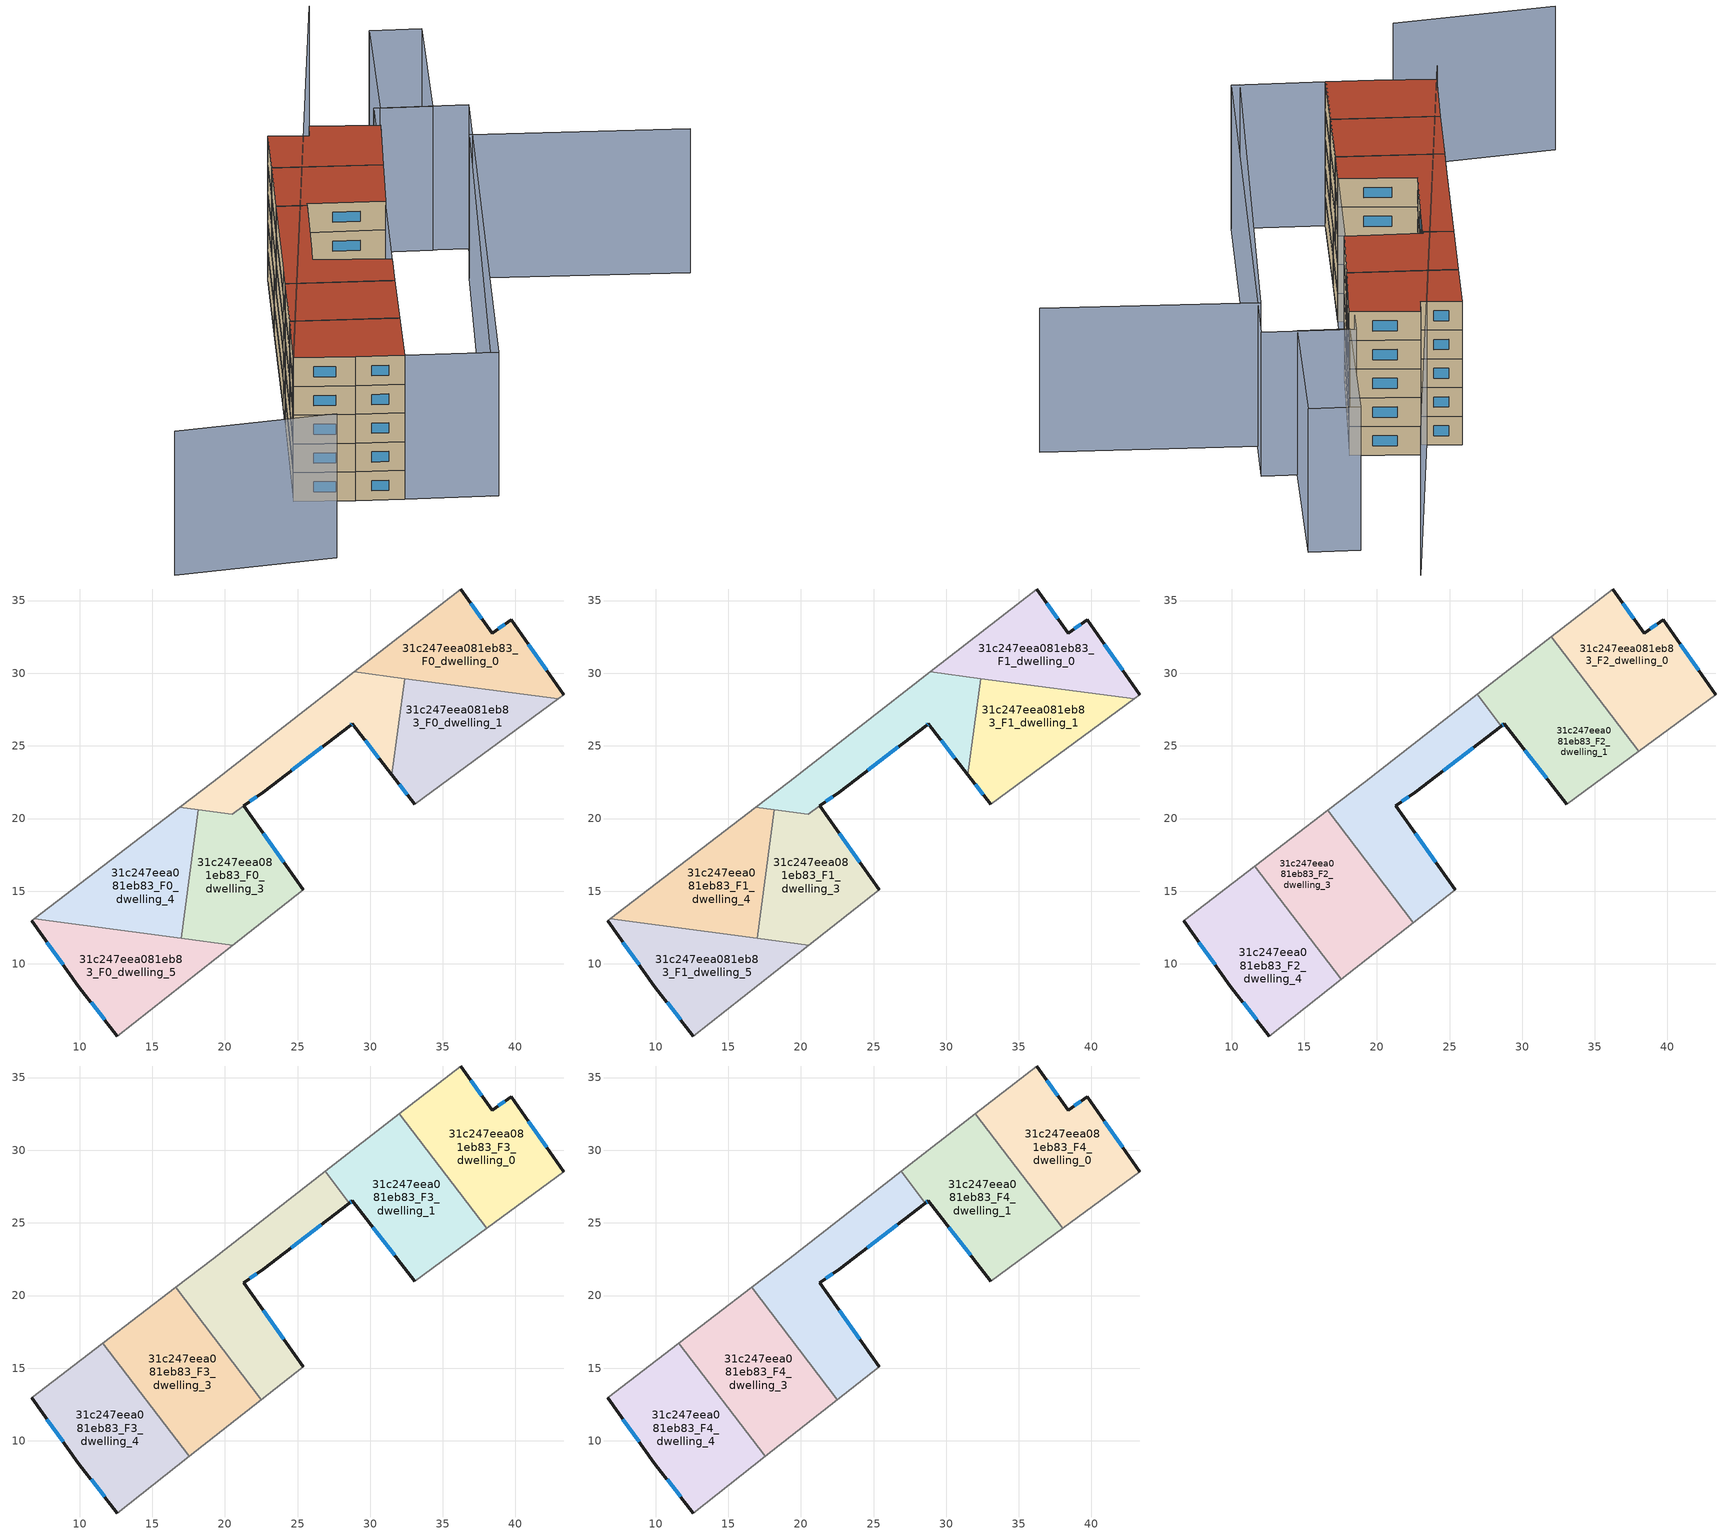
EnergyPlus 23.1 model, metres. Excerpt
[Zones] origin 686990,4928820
31c247eea081eb83_F0_dwelling_0
 floor ground (EU_floor_Construction): 39.7,33.67 43.34,28.52 42.94,28.23 28.9,30.09 36.24,35.79 38.39,32.75 z0
 wall outside (EU_wall_Construction): 43.34,28.52 39.7,33.67 38.39,32.75 36.24,35.79 z0:3
 wall adiabatic (EU_wall_Construction): 42.94,28.23 43.34,28.52 / 36.24,35.79 28.9,30.09 z0:3
 wall to 31c247eea081eb83_F0_dwelling_1 (EU_wall_Construction): 32.36,29.63 42.94,28.23 z0:3
 wall to 31c247eea081eb83_F0_dwelling_2 (EU_wall_Construction): 28.9,30.09 32.36,29.63 z0:3
 window (EU_Window_Construction): 42.15,30.2 40.88,32 / 37.69,33.74 36.94,34.8 / 39.27,33.37 38.81,33.05 z0.98:2.02
31c247eea081eb83_F0_dwelling_1
 floor ground (EU_floor_Construction): 42.94,28.23 33.08,20.97 31.49,23.01 32.36,29.63 z0
 wall outside (EU_wall_Construction): 31.49,23.01 33.08,20.97 z0:3
 wall to 31c247eea081eb83_F0_dwelling_2 (EU_wall_Construction): 32.36,29.63 31.49,23.01 z0:3
 wall adiabatic (EU_wall_Construction): 33.08,20.97 42.94,28.23 z0:3
 window (EU_Window_Construction): 32.01,22.35 32.56,21.64 z0.98:2.02
31c247eea081eb83_F0_dwelling_2
 floor ground (EU_floor_Construction): 32.36,29.63 31.49,23.01 28.77,26.51 28.66,26.43 22.63,21.81 20.51,20.3 16.9,20.78 19.19,22.53 28.9,30.09 z0
 wall outside (EU_wall_Construction): 21.3,20.86 22.63,21.81 28.66,26.43 28.77,26.51 31.49,23.01 z0:3
 wall adiabatic (EU_wall_Construction): 28.9,30.09 19.19,22.53 16.9,20.78 z0:3
 wall to 31c247eea081eb83_F0_dwelling_3 (EU_wall_Construction): 18.18,20.61 20.5,20.3 / 20.51,20.3 21.3,20.86 z0:3
 wall to 31c247eea081eb83_F0_dwelling_4 (EU_wall_Construction): 16.9,20.78 18.18,20.61 z0:3
 window (EU_Window_Construction): 29.65,25.38 30.6,24.15 / 28.69,26.46 28.73,26.49 / 24.59,23.32 26.7,24.93 / 21.73,21.17 22.19,21.51 z0.98:2.02
31c247eea081eb83_F0_dwelling_3
 floor ground (EU_floor_Construction): 21.3,20.86 25.41,15.1 20.54,11.29 17.01,11.75 18.18,20.61 20.51,20.3 z0
 wall outside (EU_wall_Construction): 25.41,15.1 21.3,20.86 z0:3
 wall adiabatic (EU_wall_Construction): 20.54,11.29 25.41,15.1 z0:3
 wall to 31c247eea081eb83_F0_dwelling_4 (EU_wall_Construction): 18.18,20.61 17.01,11.75 z0:3
 wall to 31c247eea081eb83_F0_dwelling_5 (EU_wall_Construction): 17.01,11.75 20.54,11.29 z0:3
 window (EU_Window_Construction): 24.07,16.98 22.63,18.99 z0.98:2.02
31c247eea081eb83_F0_dwelling_4
 floor ground (EU_floor_Construction): 18.18,20.61 17.01,11.75 6.88,13.09 16.9,20.78 z0
 wall adiabatic (EU_wall_Construction): 16.9,20.78 6.88,13.09 z0:3
 wall to 31c247eea081eb83_F0_dwelling_5 (EU_wall_Construction): 6.88,13.09 17.01,11.75 z0:3
31c247eea081eb83_F0_dwelling_5
 floor ground (EU_floor_Construction): 20.54,11.29 12.59,5.03 9.93,8.47 6.7,12.95 6.88,13.09 z0
 wall outside (EU_wall_Construction): 6.7,12.95 9.93,8.47 12.59,5.03 z0:3
 wall adiabatic (EU_wall_Construction): 12.59,5.03 20.54,11.29 / 6.88,13.09 6.7,12.95 z0:3
 window (EU_Window_Construction): 10.79,7.36 11.72,6.15 / 7.75,11.5 8.88,9.93 z0.98:2.02
31c247eea081eb83_F1_dwelling_0
 floor to 31c247eea081eb83_F0_dwelling_0 (EU_floor_Construction): 39.7,33.67 43.34,28.52 42.94,28.23 28.9,30.09 36.24,35.79 38.39,32.75 z3
 wall outside (EU_wall_Construction): 43.34,28.52 39.7,33.67 38.39,32.75 36.24,35.79 z3:6
 wall adiabatic (EU_wall_Construction): 42.94,28.23 43.34,28.52 / 36.24,35.79 28.9,30.09 z3:6
 wall to 31c247eea081eb83_F1_dwelling_1 (EU_wall_Construction): 32.36,29.63 42.94,28.23 z3:6
 wall to 31c247eea081eb83_F1_dwelling_2 (EU_wall_Construction): 28.9,30.09 32.36,29.63 z3:6
 window (EU_Window_Construction): 42.15,30.2 40.88,32 / 37.69,33.74 36.94,34.8 / 39.27,33.37 38.81,33.05 z3.98:5.02
31c247eea081eb83_F1_dwelling_1
 floor to 31c247eea081eb83_F0_dwelling_1 (EU_floor_Construction): 42.94,28.23 33.08,20.97 31.49,23.01 32.36,29.63 z3
 wall outside (EU_wall_Construction): 31.49,23.01 33.08,20.97 z3:6
 wall to 31c247eea081eb83_F1_dwelling_2 (EU_wall_Construction): 32.36,29.63 31.49,23.01 z3:6
 wall adiabatic (EU_wall_Construction): 33.08,20.97 42.94,28.23 z3:6
 window (EU_Window_Construction): 32.01,22.35 32.56,21.64 z3.98:5.02
31c247eea081eb83_F1_dwelling_2
 floor to 31c247eea081eb83_F0_dwelling_2 (EU_floor_Construction): 32.36,29.63 31.49,23.01 28.77,26.51 28.66,26.43 22.63,21.81 20.51,20.3 16.9,20.78 19.19,22.53 28.9,30.09 z3
 wall outside (EU_wall_Construction): 21.3,20.86 22.63,21.81 28.66,26.43 28.77,26.51 31.49,23.01 z3:6
 wall adiabatic (EU_wall_Construction): 28.9,30.09 19.19,22.53 16.9,20.78 z3:6
 wall to 31c247eea081eb83_F1_dwelling_3 (EU_wall_Construction): 18.18,20.61 20.5,20.3 / 20.51,20.3 21.3,20.86 z3:6
 wall to 31c247eea081eb83_F1_dwelling_4 (EU_wall_Construction): 16.9,20.78 18.18,20.61 z3:6
 window (EU_Window_Construction): 29.65,25.38 30.6,24.15 / 28.69,26.46 28.73,26.49 / 24.59,23.32 26.7,24.93 / 21.73,21.17 22.19,21.51 z3.98:5.02
31c247eea081eb83_F1_dwelling_3
 floor to 31c247eea081eb83_F0_dwelling_3 (EU_floor_Construction): 21.3,20.86 25.41,15.1 20.54,11.29 17.01,11.75 18.18,20.61 20.51,20.3 z3
 wall outside (EU_wall_Construction): 25.41,15.1 21.3,20.86 z3:6
 wall adiabatic (EU_wall_Construction): 20.54,11.29 25.41,15.1 z3:6
 wall to 31c247eea081eb83_F1_dwelling_4 (EU_wall_Construction): 18.18,20.61 17.01,11.75 z3:6
 wall to 31c247eea081eb83_F1_dwelling_5 (EU_wall_Construction): 17.01,11.75 20.54,11.29 z3:6
 window (EU_Window_Construction): 24.07,16.98 22.63,18.99 z3.98:5.02
31c247eea081eb83_F1_dwelling_4
 floor to 31c247eea081eb83_F0_dwelling_4 (EU_floor_Construction): 18.18,20.61 17.01,11.75 6.88,13.09 16.9,20.78 z3
 wall adiabatic (EU_wall_Construction): 16.9,20.78 6.88,13.09 z3:6
 wall to 31c247eea081eb83_F1_dwelling_5 (EU_wall_Construction): 6.88,13.09 17.01,11.75 z3:6
31c247eea081eb83_F1_dwelling_5
 floor to 31c247eea081eb83_F0_dwelling_5 (EU_floor_Construction): 20.54,11.29 12.59,5.03 9.93,8.47 6.7,12.95 6.88,13.09 z3
 wall outside (EU_wall_Construction): 6.7,12.95 9.93,8.47 12.59,5.03 z3:6
 wall adiabatic (EU_wall_Construction): 12.59,5.03 20.54,11.29 / 6.88,13.09 6.7,12.95 z3:6
 window (EU_Window_Construction): 10.79,7.36 11.72,6.15 / 7.75,11.5 8.88,9.93 z3.98:5.02
31c247eea081eb83_F2_dwelling_0
 floor to 31c247eea081eb83_F1_dwelling_0 (EU_floor_Construction): 39.7,33.67 43.34,28.52 42.94,28.23 34.42,29.36 32.02,32.51 36.24,35.79 38.39,32.75 z6
 floor to 31c247eea081eb83_F1_dwelling_1 (EU_floor_Construction): 42.94,28.23 38.04,24.63 34.42,29.36 z6
 wall outside (EU_wall_Construction): 43.34,28.52 39.7,33.67 38.39,32.75 36.24,35.79 z6:9
 wall adiabatic (EU_wall_Construction): 38.04,24.62 43.34,28.52 / 36.24,35.79 32.02,32.51 z6:9
 wall to 31c247eea081eb83_F2_dwelling_1 (EU_wall_Construction): 32.02,32.51 38.04,24.62 z6:9
 window (EU_Window_Construction): 42.15,30.2 40.88,32 / 37.69,33.74 36.94,34.8 / 39.27,33.37 38.81,33.05 z6.98:8.02
31c247eea081eb83_F2_dwelling_1
 floor to 31c247eea081eb83_F1_dwelling_1 (EU_floor_Construction): 34.42,29.36 38.04,24.63 33.08,20.97 31.49,23.01 32.36,29.63 z6
 floor to 31c247eea081eb83_F1_dwelling_0 (EU_floor_Construction): 32.02,32.51 34.42,29.36 28.9,30.09 z6
 floor to 31c247eea081eb83_F1_dwelling_2 (EU_floor_Construction): 32.36,29.63 31.49,23.01 28.77,26.51 28.56,26.36 26.9,28.53 28.9,30.09 z6
 wall outside (EU_wall_Construction): 28.56,26.36 28.77,26.51 33.08,20.97 z6:9
 wall to 31c247eea081eb83_F2_dwelling_2 (EU_wall_Construction): 26.9,28.53 28.56,26.36 z6:9
 wall adiabatic (EU_wall_Construction): 32.02,32.51 26.9,28.53 / 33.08,20.97 38.04,24.62 z6:9
 window (EU_Window_Construction): 30.17,24.71 31.67,22.78 / 28.63,26.41 28.7,26.46 z6.98:8.02
31c247eea081eb83_F2_dwelling_2
 floor to 31c247eea081eb83_F1_dwelling_2 (EU_floor_Construction): 26.9,28.53 28.56,26.36 22.63,21.81 20.5,20.3 16.9,20.78 19.19,22.53 z6
 floor to 31c247eea081eb83_F1_dwelling_3 (EU_floor_Construction): 21.3,20.86 25.41,15.1 22.51,12.83 17.94,18.81 18.18,20.61 20.51,20.3 z6
 floor to 31c247eea081eb83_F1_dwelling_4 (EU_floor_Construction): 18.18,20.61 17.94,18.81 16.61,20.56 16.9,20.78 z6
 wall outside (EU_wall_Construction): 25.41,15.1 21.3,20.86 22.63,21.81 28.56,26.36 z6:9
 wall adiabatic (EU_wall_Construction): 22.51,12.83 25.41,15.1 / 26.9,28.53 19.19,22.53 16.61,20.56 z6:9
 wall to 31c247eea081eb83_F2_dwelling_3 (EU_wall_Construction): 16.61,20.56 22.51,12.83 z6:9
 window (EU_Window_Construction): 24.56,23.29 26.63,24.88 / 21.73,21.17 22.19,21.51 / 24.07,16.98 22.63,18.99 z6.98:8.02
31c247eea081eb83_F2_dwelling_3
 floor to 31c247eea081eb83_F1_dwelling_3 (EU_floor_Construction): 17.94,18.81 22.51,12.83 20.54,11.29 17.01,11.75 z6
 floor to 31c247eea081eb83_F1_dwelling_4 (EU_floor_Construction): 16.61,20.56 17.94,18.81 17.01,11.75 15.2,11.99 11.59,16.71 z6
 floor to 31c247eea081eb83_F1_dwelling_5 (EU_floor_Construction): 20.54,11.29 17.54,8.93 15.2,11.99 z6
 wall to 31c247eea081eb83_F2_dwelling_4 (EU_wall_Construction): 11.59,16.71 17.54,8.92 z6:9
 wall adiabatic (EU_wall_Construction): 16.61,20.56 11.59,16.71 / 17.54,8.92 22.51,12.83 z6:9
31c247eea081eb83_F2_dwelling_4
 floor to 31c247eea081eb83_F1_dwelling_5 (EU_floor_Construction): 15.2,11.99 17.54,8.93 12.59,5.03 9.93,8.47 6.7,12.95 6.88,13.09 z6
 floor to 31c247eea081eb83_F1_dwelling_4 (EU_floor_Construction): 11.59,16.71 15.2,11.99 6.88,13.09 z6
 wall outside (EU_wall_Construction): 6.7,12.95 9.93,8.47 12.59,5.03 z6:9
 wall adiabatic (EU_wall_Construction): 12.59,5.03 17.54,8.92 / 11.59,16.71 6.7,12.95 z6:9
 window (EU_Window_Construction): 10.79,7.36 11.72,6.15 / 7.75,11.5 8.88,9.93 z6.98:8.02
31c247eea081eb83_F3_dwelling_0
 floor to 31c247eea081eb83_F2_dwelling_0 (EU_floor_Construction): 39.7,33.67 43.34,28.52 38.04,24.62 32.02,32.51 36.24,35.79 38.39,32.75 z9
 wall outside (EU_wall_Construction): 43.34,28.52 39.7,33.67 38.39,32.75 36.24,35.79 z9:12
 wall adiabatic (EU_wall_Construction): 38.04,24.62 43.34,28.52 / 36.24,35.79 32.02,32.51 z9:12
 wall to 31c247eea081eb83_F3_dwelling_1 (EU_wall_Construction): 32.02,32.51 38.04,24.62 z9:12
 window (EU_Window_Construction): 42.15,30.2 40.88,32 / 37.69,33.74 36.94,34.8 / 39.27,33.37 38.81,33.05 z9.98:11.02
31c247eea081eb83_F3_dwelling_1
 floor to 31c247eea081eb83_F2_dwelling_1 (EU_floor_Construction): 32.02,32.51 38.04,24.62 33.08,20.97 28.77,26.51 28.56,26.36 26.9,28.53 z9
 wall outside (EU_wall_Construction): 28.56,26.36 28.77,26.51 33.08,20.97 z9:12
 wall to 31c247eea081eb83_F3_dwelling_2 (EU_wall_Construction): 26.9,28.53 28.56,26.36 z9:12
 wall adiabatic (EU_wall_Construction): 32.02,32.51 26.9,28.53 / 33.08,20.97 38.04,24.62 z9:12
 window (EU_Window_Construction): 30.17,24.71 31.67,22.78 / 28.63,26.41 28.7,26.46 z9.98:11.02
31c247eea081eb83_F3_dwelling_2
 floor to 31c247eea081eb83_F2_dwelling_2 (EU_floor_Construction): 26.9,28.53 28.56,26.36 22.63,21.81 21.3,20.86 25.41,15.1 22.51,12.83 16.61,20.56 19.19,22.53 z9
 wall outside (EU_wall_Construction): 25.41,15.1 21.3,20.86 22.63,21.81 28.56,26.36 z9:12
 wall adiabatic (EU_wall_Construction): 22.51,12.83 25.41,15.1 / 26.9,28.53 19.19,22.53 16.61,20.56 z9:12
 wall to 31c247eea081eb83_F3_dwelling_3 (EU_wall_Construction): 16.61,20.56 22.51,12.83 z9:12
 window (EU_Window_Construction): 24.56,23.29 26.63,24.88 / 21.73,21.17 22.19,21.51 / 24.07,16.98 22.63,18.99 z9.98:11.02
31c247eea081eb83_F3_dwelling_3
 floor to 31c247eea081eb83_F2_dwelling_3 (EU_floor_Construction): 16.61,20.56 22.51,12.83 17.54,8.92 11.59,16.71 z9
 wall to 31c247eea081eb83_F3_dwelling_4 (EU_wall_Construction): 11.59,16.71 17.54,8.92 z9:12
 wall adiabatic (EU_wall_Construction): 16.61,20.56 11.59,16.71 / 17.54,8.92 22.51,12.83 z9:12
31c247eea081eb83_F3_dwelling_4
 floor to 31c247eea081eb83_F2_dwelling_4 (EU_floor_Construction): 11.59,16.71 17.54,8.92 12.59,5.03 9.93,8.47 6.7,12.95 z9
 wall outside (EU_wall_Construction): 6.7,12.95 9.93,8.47 12.59,5.03 z9:12
 wall adiabatic (EU_wall_Construction): 12.59,5.03 17.54,8.92 / 11.59,16.71 6.7,12.95 z9:12
 window (EU_Window_Construction): 10.79,7.36 11.72,6.15 / 7.75,11.5 8.88,9.93 z9.98:11.02
31c247eea081eb83_F4_dwelling_0
 floor to 31c247eea081eb83_F3_dwelling_0 (EU_floor_Construction): 39.7,33.67 43.34,28.52 38.04,24.62 32.02,32.51 36.24,35.79 38.39,32.75 z12
 wall outside (EU_wall_Construction): 43.34,28.52 39.7,33.67 38.39,32.75 36.24,35.79 z12:15
 wall adiabatic (EU_wall_Construction): 38.04,24.62 43.34,28.52 / 36.24,35.79 32.02,32.51 z12:15
 wall to 31c247eea081eb83_F4_dwelling_1 (EU_wall_Construction): 32.02,32.51 38.04,24.62 z12:15
 window (EU_Window_Construction): 42.15,30.2 40.88,32 / 37.69,33.74 36.94,34.8 / 39.27,33.37 38.81,33.05 z12.98:14.02
 roof outside (EU_roof_Construction): 43.34,28.52 39.7,33.67 38.39,32.75 36.24,35.79 32.02,32.51 38.04,24.62 z15
31c247eea081eb83_F4_dwelling_1
 floor to 31c247eea081eb83_F3_dwelling_1 (EU_floor_Construction): 32.02,32.51 38.04,24.62 33.08,20.97 28.77,26.51 28.56,26.36 26.9,28.53 z12
 wall outside (EU_wall_Construction): 28.56,26.36 28.77,26.51 33.08,20.97 z12:15
 wall to 31c247eea081eb83_F4_dwelling_2 (EU_wall_Construction): 26.9,28.53 28.56,26.36 z12:15
 wall adiabatic (EU_wall_Construction): 32.02,32.51 26.9,28.53 / 33.08,20.97 38.04,24.62 z12:15
 window (EU_Window_Construction): 30.17,24.71 31.67,22.78 / 28.63,26.41 28.7,26.46 z12.98:14.02
 roof outside (EU_roof_Construction): 38.04,24.62 32.02,32.51 26.9,28.53 28.56,26.36 28.77,26.51 33.08,20.97 z15
31c247eea081eb83_F4_dwelling_2
 floor to 31c247eea081eb83_F3_dwelling_2 (EU_floor_Construction): 26.9,28.53 28.56,26.36 22.63,21.81 21.3,20.86 25.41,15.1 22.51,12.83 16.61,20.56 19.19,22.53 z12
 wall outside (EU_wall_Construction): 25.41,15.1 21.3,20.86 22.63,21.81 28.56,26.36 z12:15
 wall adiabatic (EU_wall_Construction): 22.51,12.83 25.41,15.1 / 26.9,28.53 19.19,22.53 16.61,20.56 z12:15
 wall to 31c247eea081eb83_F4_dwelling_3 (EU_wall_Construction): 16.61,20.56 22.51,12.83 z12:15
 window (EU_Window_Construction): 24.56,23.29 26.63,24.88 / 21.73,21.17 22.19,21.51 / 24.07,16.98 22.63,18.99 z12.98:14.02
 roof outside (EU_roof_Construction): 25.41,15.1 21.3,20.86 22.63,21.81 28.56,26.36 26.9,28.53 19.19,22.53 16.61,20.56 22.51,12.83 z15
31c247eea081eb83_F4_dwelling_3
 floor to 31c247eea081eb83_F3_dwelling_3 (EU_floor_Construction): 16.61,20.56 22.51,12.83 17.54,8.92 11.59,16.71 z12
 wall to 31c247eea081eb83_F4_dwelling_4 (EU_wall_Construction): 11.59,16.71 17.54,8.92 z12:15
 wall adiabatic (EU_wall_Construction): 16.61,20.56 11.59,16.71 / 17.54,8.92 22.51,12.83 z12:15
 roof outside (EU_roof_Construction): 22.51,12.83 16.61,20.56 11.59,16.71 17.54,8.92 z15
31c247eea081eb83_F4_dwelling_4
 floor to 31c247eea081eb83_F3_dwelling_4 (EU_floor_Construction): 11.59,16.71 17.54,8.92 12.59,5.03 9.93,8.47 6.7,12.95 z12
 wall outside (EU_wall_Construction): 6.7,12.95 9.93,8.47 12.59,5.03 z12:15
 wall adiabatic (EU_wall_Construction): 12.59,5.03 17.54,8.92 / 11.59,16.71 6.7,12.95 z12:15
 window (EU_Window_Construction): 10.79,7.36 11.72,6.15 / 7.75,11.5 8.88,9.93 z12.98:14.02
 roof outside (EU_roof_Construction): 17.54,8.92 11.59,16.71 6.7,12.95 9.93,8.47 12.59,5.03 z15
shading: -9.42,14.71 1.05,4.49 / 17.25,-0.97 46.48,21.13 / 46.48,21.13 58.29,5.51 / 56.36,45.06 4.79,11.72 / 50.59,24.01 17.72,-1.59 / 17.72,-1.59 12.53,5.08 / 12.53,5.08 45.4,30.67 / 45.4,30.67 50.59,24.01 / 45.68,30.14 55.96,38.3 / 55.96,38.3 58.85,34.65 / 58.85,34.65 48.57,26.49 / 48.57,26.49 45.68,30.14 z0:15
[Building]
EU S2 Campaign: North Axis=0; Terrain=City; Solar Distribution=FullExterior
[Site:Location]
Bologna: Latitude=44.5; Longitude=11.25; Time Zone=1; Elevation=37
[SizingPeriod:WeatherFileDays]
AnnualSizingPeriod: Begin Month=1; Begin Day of Month=1; End Month=12; End Day of Month=31; Day of Week for Start Day=Monday; Use Weather File Daylight Saving Period=No; Use Weather File Rain and Snow Indicators=No
[MATERIAL]
EU_InternalMass_Material: Roughness=MediumRough; Thickness=0.1; Conductivity=1; Density=1800; Specific Heat=900; Thermal Absorptance=0.9; Solar Absorptance=0.7; Visible Absorptance=0.7
[MATERIAL:NOMASS] Roughness=MediumRough; Thermal Absorptance=0.9; Solar Absorptance=0.7; Visible Absorptance=0.7
Name | Thermal Resistance
EU_wall_NoMass | 0.905828
EU_roof_NoMass | 0.37593
EU_floor_NoMass | 0.67114
[WINDOWMATERIAL:SIMPLEGLAZINGSYSTEM]
EU_Window_SimpleGlazing: UFactor=4.52486; Solar Heat Gain Coefficient=0.85; Visible Transmittance=0.85
[CONSTRUCTION]
EU_wall_Construction: EU_wall_NoMass
EU_roof_Construction: EU_roof_NoMass
EU_floor_Construction: EU_floor_NoMass
EU_Window_Construction: EU_Window_SimpleGlazing
EU_InternalMass_Construction: EU_InternalMass_Material
[ZONE] Type=1; Multiplier=1; Ceiling Height=autocalculate; Floor Area=autocalculate; Part of Total Floor Area=Yes
Name | Volume
31c247eea081eb83_F0_dwelling_0; 31c247eea081eb83_F1_dwelling_0; 31c247eea081eb83_F0_dwelling_1; 31c247eea081eb83_F1_dwelling_1 | 154.243
31c247eea081eb83_F2_dwelling_0; 31c247eea081eb83_F3_dwelling_0; 31c247eea081eb83_F4_dwelling_0 | 185.084
31c247eea081eb83_F2_dwelling_1; 31c247eea081eb83_F3_dwelling_1; 31c247eea081eb83_F4_dwelling_1 | 185.094
31c247eea081eb83_F0_dwelling_2; 31c247eea081eb83_F1_dwelling_2 | 152.936
31c247eea081eb83_F2_dwelling_2; 31c247eea081eb83_F3_dwelling_2; 31c247eea081eb83_F4_dwelling_2 | 185.101
31c247eea081eb83_F0_dwelling_3; 31c247eea081eb83_F1_dwelling_3 | 155.555
31c247eea081eb83_F2_dwelling_3; 31c247eea081eb83_F3_dwelling_3; 31c247eea081eb83_F4_dwelling_3 | 185.098
31c247eea081eb83_F0_dwelling_4; 31c247eea081eb83_F1_dwelling_4 | 154.253
31c247eea081eb83_F2_dwelling_4; 31c247eea081eb83_F3_dwelling_4; 31c247eea081eb83_F4_dwelling_4 | 185.09
31c247eea081eb83_F0_dwelling_5; 31c247eea081eb83_F1_dwelling_5 | 154.236
[INTERNALMASS] Construction=EU_InternalMass_Construction
Name | Zone or ZoneList | Surface Area
31c247eea081eb83_F0_dwelling_0_EU_InternalMass | 31c247eea081eb83_F0_dwelling_0 | 51.4146
31c247eea081eb83_F0_dwelling_1_EU_InternalMass | 31c247eea081eb83_F0_dwelling_1 | 51.4164
31c247eea081eb83_F0_dwelling_2_EU_InternalMass | 31c247eea081eb83_F0_dwelling_2 | 50.9775
31c247eea081eb83_F0_dwelling_3_EU_InternalMass | 31c247eea081eb83_F0_dwelling_3 | 51.8503
31c247eea081eb83_F0_dwelling_4_EU_InternalMass | 31c247eea081eb83_F0_dwelling_4 | 51.419
31c247eea081eb83_F0_dwelling_5_EU_InternalMass | 31c247eea081eb83_F0_dwelling_5 | 51.4119
31c247eea081eb83_F1_dwelling_0_EU_InternalMass | 31c247eea081eb83_F1_dwelling_0 | 51.4146
31c247eea081eb83_F1_dwelling_1_EU_InternalMass | 31c247eea081eb83_F1_dwelling_1 | 51.4164
31c247eea081eb83_F1_dwelling_2_EU_InternalMass | 31c247eea081eb83_F1_dwelling_2 | 50.9775
31c247eea081eb83_F1_dwelling_3_EU_InternalMass | 31c247eea081eb83_F1_dwelling_3 | 51.8503
31c247eea081eb83_F1_dwelling_4_EU_InternalMass | 31c247eea081eb83_F1_dwelling_4 | 51.419
31c247eea081eb83_F1_dwelling_5_EU_InternalMass | 31c247eea081eb83_F1_dwelling_5 | 51.4119
31c247eea081eb83_F2_dwelling_0_EU_InternalMass | 31c247eea081eb83_F2_dwelling_0 | 61.6951
31c247eea081eb83_F2_dwelling_1_EU_InternalMass | 31c247eea081eb83_F2_dwelling_1 | 61.698
31c247eea081eb83_F2_dwelling_2_EU_InternalMass | 31c247eea081eb83_F2_dwelling_2 | 61.7007
31c247eea081eb83_F2_dwelling_3_EU_InternalMass | 31c247eea081eb83_F2_dwelling_3 | 61.6992
31c247eea081eb83_F2_dwelling_4_EU_InternalMass | 31c247eea081eb83_F2_dwelling_4 | 61.6964
31c247eea081eb83_F3_dwelling_0_EU_InternalMass | 31c247eea081eb83_F3_dwelling_0 | 61.6951
31c247eea081eb83_F3_dwelling_1_EU_InternalMass | 31c247eea081eb83_F3_dwelling_1 | 61.698
31c247eea081eb83_F3_dwelling_2_EU_InternalMass | 31c247eea081eb83_F3_dwelling_2 | 61.7007
31c247eea081eb83_F3_dwelling_3_EU_InternalMass | 31c247eea081eb83_F3_dwelling_3 | 61.6992
31c247eea081eb83_F3_dwelling_4_EU_InternalMass | 31c247eea081eb83_F3_dwelling_4 | 61.6964
31c247eea081eb83_F4_dwelling_0_EU_InternalMass | 31c247eea081eb83_F4_dwelling_0 | 61.6951
31c247eea081eb83_F4_dwelling_1_EU_InternalMass | 31c247eea081eb83_F4_dwelling_1 | 61.698
31c247eea081eb83_F4_dwelling_2_EU_InternalMass | 31c247eea081eb83_F4_dwelling_2 | 61.7007
31c247eea081eb83_F4_dwelling_3_EU_InternalMass | 31c247eea081eb83_F4_dwelling_3 | 61.6992
31c247eea081eb83_F4_dwelling_4_EU_InternalMass | 31c247eea081eb83_F4_dwelling_4 | 61.6964
[OTHEREQUIPMENT] Fuel Type=Electricity; Design Level Calculation Method=Watts/Area; Power per Zone Floor Area=1; Fraction Latent=0; Fraction Radiant=0; Fraction Lost=0; Carbon Dioxide Generation Rate=0; EndUse Subcategory=EU_Step8_InternalGains
Name | Zone or ZoneList or Space or SpaceList | Schedule
EU_Step8_InternalGain_31c247eea081eb83_F0_dwelling_0_f000 | 31c247eea081eb83_F0_dwelling_0 | EU_Step8_GainSchedule_31c247eea081eb83_F0_dwelling_0_f000
EU_Step8_InternalGain_31c247eea081eb83_F0_dwelling_1_f000 | 31c247eea081eb83_F0_dwelling_1 | EU_Step8_GainSchedule_31c247eea081eb83_F0_dwelling_1_f000
EU_Step8_InternalGain_31c247eea081eb83_F0_dwelling_2_f000 | 31c247eea081eb83_F0_dwelling_2 | EU_Step8_GainSchedule_31c247eea081eb83_F0_dwelling_2_f000
EU_Step8_InternalGain_31c247eea081eb83_F0_dwelling_3_f000 | 31c247eea081eb83_F0_dwelling_3 | EU_Step8_GainSchedule_31c247eea081eb83_F0_dwelling_3_f000
EU_Step8_InternalGain_31c247eea081eb83_F0_dwelling_4_f000 | 31c247eea081eb83_F0_dwelling_4 | EU_Step8_GainSchedule_31c247eea081eb83_F0_dwelling_4_f000
EU_Step8_InternalGain_31c247eea081eb83_F0_dwelling_5_f000 | 31c247eea081eb83_F0_dwelling_5 | EU_Step8_GainSchedule_31c247eea081eb83_F0_dwelling_5_f000
EU_Step8_InternalGain_31c247eea081eb83_F1_dwelling_0_f000 | 31c247eea081eb83_F1_dwelling_0 | EU_Step8_GainSchedule_31c247eea081eb83_F1_dwelling_0_f000
EU_Step8_InternalGain_31c247eea081eb83_F1_dwelling_1_f000 | 31c247eea081eb83_F1_dwelling_1 | EU_Step8_GainSchedule_31c247eea081eb83_F1_dwelling_1_f000
EU_Step8_InternalGain_31c247eea081eb83_F1_dwelling_2_f000 | 31c247eea081eb83_F1_dwelling_2 | EU_Step8_GainSchedule_31c247eea081eb83_F1_dwelling_2_f000
EU_Step8_InternalGain_31c247eea081eb83_F1_dwelling_3_f000 | 31c247eea081eb83_F1_dwelling_3 | EU_Step8_GainSchedule_31c247eea081eb83_F1_dwelling_3_f000
EU_Step8_InternalGain_31c247eea081eb83_F1_dwelling_4_f000 | 31c247eea081eb83_F1_dwelling_4 | EU_Step8_GainSchedule_31c247eea081eb83_F1_dwelling_4_f000
EU_Step8_InternalGain_31c247eea081eb83_F1_dwelling_5_f000 | 31c247eea081eb83_F1_dwelling_5 | EU_Step8_GainSchedule_31c247eea081eb83_F1_dwelling_5_f000
EU_Step8_InternalGain_31c247eea081eb83_F2_dwelling_0_f000 | 31c247eea081eb83_F2_dwelling_0 | EU_Step8_GainSchedule_31c247eea081eb83_F2_dwelling_0_f000
EU_Step8_InternalGain_31c247eea081eb83_F2_dwelling_1_f000 | 31c247eea081eb83_F2_dwelling_1 | EU_Step8_GainSchedule_31c247eea081eb83_F2_dwelling_1_f000
EU_Step8_InternalGain_31c247eea081eb83_F2_dwelling_2_f000 | 31c247eea081eb83_F2_dwelling_2 | EU_Step8_GainSchedule_31c247eea081eb83_F2_dwelling_2_f000
EU_Step8_InternalGain_31c247eea081eb83_F2_dwelling_3_f000 | 31c247eea081eb83_F2_dwelling_3 | EU_Step8_GainSchedule_31c247eea081eb83_F2_dwelling_3_f000
EU_Step8_InternalGain_31c247eea081eb83_F2_dwelling_4_f000 | 31c247eea081eb83_F2_dwelling_4 | EU_Step8_GainSchedule_31c247eea081eb83_F2_dwelling_4_f000
EU_Step8_InternalGain_31c247eea081eb83_F3_dwelling_0_f000 | 31c247eea081eb83_F3_dwelling_0 | EU_Step8_GainSchedule_31c247eea081eb83_F3_dwelling_0_f000
EU_Step8_InternalGain_31c247eea081eb83_F3_dwelling_1_f000 | 31c247eea081eb83_F3_dwelling_1 | EU_Step8_GainSchedule_31c247eea081eb83_F3_dwelling_1_f000
EU_Step8_InternalGain_31c247eea081eb83_F3_dwelling_2_f000 | 31c247eea081eb83_F3_dwelling_2 | EU_Step8_GainSchedule_31c247eea081eb83_F3_dwelling_2_f000
EU_Step8_InternalGain_31c247eea081eb83_F3_dwelling_3_f000 | 31c247eea081eb83_F3_dwelling_3 | EU_Step8_GainSchedule_31c247eea081eb83_F3_dwelling_3_f000
EU_Step8_InternalGain_31c247eea081eb83_F3_dwelling_4_f000 | 31c247eea081eb83_F3_dwelling_4 | EU_Step8_GainSchedule_31c247eea081eb83_F3_dwelling_4_f000
EU_Step8_InternalGain_31c247eea081eb83_F4_dwelling_0_f000 | 31c247eea081eb83_F4_dwelling_0 | EU_Step8_GainSchedule_31c247eea081eb83_F4_dwelling_0_f000
EU_Step8_InternalGain_31c247eea081eb83_F4_dwelling_1_f000 | 31c247eea081eb83_F4_dwelling_1 | EU_Step8_GainSchedule_31c247eea081eb83_F4_dwelling_1_f000
EU_Step8_InternalGain_31c247eea081eb83_F4_dwelling_2_f000 | 31c247eea081eb83_F4_dwelling_2 | EU_Step8_GainSchedule_31c247eea081eb83_F4_dwelling_2_f000
EU_Step8_InternalGain_31c247eea081eb83_F4_dwelling_3_f000 | 31c247eea081eb83_F4_dwelling_3 | EU_Step8_GainSchedule_31c247eea081eb83_F4_dwelling_3_f000
EU_Step8_InternalGain_31c247eea081eb83_F4_dwelling_4_f000 | 31c247eea081eb83_F4_dwelling_4 | EU_Step8_GainSchedule_31c247eea081eb83_F4_dwelling_4_f000
[ZONEVENTILATION:DESIGNFLOWRATE] Schedule=EU_AlwaysOn; Design Flow Rate Calculation Method=AirChanges/Hour; Air Changes per Hour=0.73129; Ventilation Type=Natural; Fan Pressure Rise=0; Fan Total Efficiency=1; Constant Term Coefficient=1; Temperature Term Coefficient=0; Velocity Term Coefficient=0; Velocity Squared Term Coefficient=0; Minimum Indoor Temperature=-100; Maximum Indoor Temperature=100; Delta Temperature=-100; Minimum Outdoor Temperature=-100; Maximum Outdoor Temperature=100; Maximum Wind Speed=40
Name | Zone or ZoneList or Space or SpaceList
EU_ConstantAir_31c247eea081eb83_F0_dwelling_0 | 31c247eea081eb83_F0_dwelling_0
EU_ConstantAir_31c247eea081eb83_F0_dwelling_1 | 31c247eea081eb83_F0_dwelling_1
EU_ConstantAir_31c247eea081eb83_F0_dwelling_2 | 31c247eea081eb83_F0_dwelling_2
EU_ConstantAir_31c247eea081eb83_F0_dwelling_3 | 31c247eea081eb83_F0_dwelling_3
EU_ConstantAir_31c247eea081eb83_F0_dwelling_4 | 31c247eea081eb83_F0_dwelling_4
EU_ConstantAir_31c247eea081eb83_F0_dwelling_5 | 31c247eea081eb83_F0_dwelling_5
EU_ConstantAir_31c247eea081eb83_F1_dwelling_0 | 31c247eea081eb83_F1_dwelling_0
EU_ConstantAir_31c247eea081eb83_F1_dwelling_1 | 31c247eea081eb83_F1_dwelling_1
EU_ConstantAir_31c247eea081eb83_F1_dwelling_2 | 31c247eea081eb83_F1_dwelling_2
EU_ConstantAir_31c247eea081eb83_F1_dwelling_3 | 31c247eea081eb83_F1_dwelling_3
EU_ConstantAir_31c247eea081eb83_F1_dwelling_4 | 31c247eea081eb83_F1_dwelling_4
EU_ConstantAir_31c247eea081eb83_F1_dwelling_5 | 31c247eea081eb83_F1_dwelling_5
EU_ConstantAir_31c247eea081eb83_F2_dwelling_0 | 31c247eea081eb83_F2_dwelling_0
EU_ConstantAir_31c247eea081eb83_F2_dwelling_1 | 31c247eea081eb83_F2_dwelling_1
EU_ConstantAir_31c247eea081eb83_F2_dwelling_2 | 31c247eea081eb83_F2_dwelling_2
EU_ConstantAir_31c247eea081eb83_F2_dwelling_3 | 31c247eea081eb83_F2_dwelling_3
EU_ConstantAir_31c247eea081eb83_F2_dwelling_4 | 31c247eea081eb83_F2_dwelling_4
EU_ConstantAir_31c247eea081eb83_F3_dwelling_0 | 31c247eea081eb83_F3_dwelling_0
EU_ConstantAir_31c247eea081eb83_F3_dwelling_1 | 31c247eea081eb83_F3_dwelling_1
EU_ConstantAir_31c247eea081eb83_F3_dwelling_2 | 31c247eea081eb83_F3_dwelling_2
EU_ConstantAir_31c247eea081eb83_F3_dwelling_3 | 31c247eea081eb83_F3_dwelling_3
EU_ConstantAir_31c247eea081eb83_F3_dwelling_4 | 31c247eea081eb83_F3_dwelling_4
EU_ConstantAir_31c247eea081eb83_F4_dwelling_0 | 31c247eea081eb83_F4_dwelling_0
EU_ConstantAir_31c247eea081eb83_F4_dwelling_1 | 31c247eea081eb83_F4_dwelling_1
EU_ConstantAir_31c247eea081eb83_F4_dwelling_2 | 31c247eea081eb83_F4_dwelling_2
EU_ConstantAir_31c247eea081eb83_F4_dwelling_3 | 31c247eea081eb83_F4_dwelling_3
EU_ConstantAir_31c247eea081eb83_F4_dwelling_4 | 31c247eea081eb83_F4_dwelling_4
[HVACTEMPLATE:THERMOSTAT] Constant Heating Setpoint=20; Constant Cooling Setpoint=50
EU_HeatOnly_31c247eea081eb83_F0_dwelling_0; EU_HeatOnly_31c247eea081eb83_F0_dwelling_1; EU_HeatOnly_31c247eea081eb83_F0_dwelling_2; EU_HeatOnly_31c247eea081eb83_F0_dwelling_3; EU_HeatOnly_31c247eea081eb83_F0_dwelling_4; EU_HeatOnly_31c247eea081eb83_F0_dwelling_5; EU_HeatOnly_31c247eea081eb83_F1_dwelling_0; EU_HeatOnly_31c247eea081eb83_F1_dwelling_1; EU_HeatOnly_31c247eea081eb83_F1_dwelling_2; EU_HeatOnly_31c247eea081eb83_F1_dwelling_3; EU_HeatOnly_31c247eea081eb83_F1_dwelling_4; EU_HeatOnly_31c247eea081eb83_F1_dwelling_5; EU_HeatOnly_31c247eea081eb83_F2_dwelling_0; EU_HeatOnly_31c247eea081eb83_F2_dwelling_1; EU_HeatOnly_31c247eea081eb83_F2_dwelling_2; EU_HeatOnly_31c247eea081eb83_F2_dwelling_3; EU_HeatOnly_31c247eea081eb83_F2_dwelling_4; EU_HeatOnly_31c247eea081eb83_F3_dwelling_0; EU_HeatOnly_31c247eea081eb83_F3_dwelling_1; EU_HeatOnly_31c247eea081eb83_F3_dwelling_2; EU_HeatOnly_31c247eea081eb83_F3_dwelling_3; EU_HeatOnly_31c247eea081eb83_F3_dwelling_4; EU_HeatOnly_31c247eea081eb83_F4_dwelling_0; EU_HeatOnly_31c247eea081eb83_F4_dwelling_1; EU_HeatOnly_31c247eea081eb83_F4_dwelling_2; EU_HeatOnly_31c247eea081eb83_F4_dwelling_3; EU_HeatOnly_31c247eea081eb83_F4_dwelling_4
[HVACTEMPLATE:ZONE:IDEALLOADSAIRSYSTEM] System Availability Schedule=EU_AlwaysOn; Maximum Heating Supply Air Temperature=50; Minimum Cooling Supply Air Temperature=13; Maximum Heating Supply Air Humidity Ratio=0.0156; Minimum Cooling Supply Air Humidity Ratio=0.0077; Heating Limit=NoLimit; Cooling Limit=NoLimit; Heating Availability Schedule=EU_AlwaysOn; Cooling Availability Schedule=EU_CoolingOff; Dehumidification Control Type=ConstantSensibleHeatRatio; Cooling Sensible Heat Ratio=0.7; Dehumidification Setpoint=60; Humidification Control Type=None; Humidification Setpoint=30; Outdoor Air Method=None; Outdoor Air Flow Rate per Person=0.00944; Outdoor Air Flow Rate per Zone Floor Area=0; Outdoor Air Flow Rate per Zone=0; Demand Controlled Ventilation Type=None; Outdoor Air Economizer Type=NoEconomizer; Heat Recovery Type=None; Sensible Heat Recovery Effectiveness=0.7; Latent Heat Recovery Effectiveness=0.65
Name | Template Thermostat
31c247eea081eb83_F0_dwelling_0 | EU_HeatOnly_31c247eea081eb83_F0_dwelling_0
31c247eea081eb83_F0_dwelling_1 | EU_HeatOnly_31c247eea081eb83_F0_dwelling_1
31c247eea081eb83_F0_dwelling_2 | EU_HeatOnly_31c247eea081eb83_F0_dwelling_2
31c247eea081eb83_F0_dwelling_3 | EU_HeatOnly_31c247eea081eb83_F0_dwelling_3
31c247eea081eb83_F0_dwelling_4 | EU_HeatOnly_31c247eea081eb83_F0_dwelling_4
31c247eea081eb83_F0_dwelling_5 | EU_HeatOnly_31c247eea081eb83_F0_dwelling_5
31c247eea081eb83_F1_dwelling_0 | EU_HeatOnly_31c247eea081eb83_F1_dwelling_0
31c247eea081eb83_F1_dwelling_1 | EU_HeatOnly_31c247eea081eb83_F1_dwelling_1
31c247eea081eb83_F1_dwelling_2 | EU_HeatOnly_31c247eea081eb83_F1_dwelling_2
31c247eea081eb83_F1_dwelling_3 | EU_HeatOnly_31c247eea081eb83_F1_dwelling_3
31c247eea081eb83_F1_dwelling_4 | EU_HeatOnly_31c247eea081eb83_F1_dwelling_4
31c247eea081eb83_F1_dwelling_5 | EU_HeatOnly_31c247eea081eb83_F1_dwelling_5
31c247eea081eb83_F2_dwelling_0 | EU_HeatOnly_31c247eea081eb83_F2_dwelling_0
31c247eea081eb83_F2_dwelling_1 | EU_HeatOnly_31c247eea081eb83_F2_dwelling_1
31c247eea081eb83_F2_dwelling_2 | EU_HeatOnly_31c247eea081eb83_F2_dwelling_2
31c247eea081eb83_F2_dwelling_3 | EU_HeatOnly_31c247eea081eb83_F2_dwelling_3
31c247eea081eb83_F2_dwelling_4 | EU_HeatOnly_31c247eea081eb83_F2_dwelling_4
31c247eea081eb83_F3_dwelling_0 | EU_HeatOnly_31c247eea081eb83_F3_dwelling_0
31c247eea081eb83_F3_dwelling_1 | EU_HeatOnly_31c247eea081eb83_F3_dwelling_1
31c247eea081eb83_F3_dwelling_2 | EU_HeatOnly_31c247eea081eb83_F3_dwelling_2
31c247eea081eb83_F3_dwelling_3 | EU_HeatOnly_31c247eea081eb83_F3_dwelling_3
31c247eea081eb83_F3_dwelling_4 | EU_HeatOnly_31c247eea081eb83_F3_dwelling_4
31c247eea081eb83_F4_dwelling_0 | EU_HeatOnly_31c247eea081eb83_F4_dwelling_0
31c247eea081eb83_F4_dwelling_1 | EU_HeatOnly_31c247eea081eb83_F4_dwelling_1
31c247eea081eb83_F4_dwelling_2 | EU_HeatOnly_31c247eea081eb83_F4_dwelling_2
31c247eea081eb83_F4_dwelling_3 | EU_HeatOnly_31c247eea081eb83_F4_dwelling_3
31c247eea081eb83_F4_dwelling_4 | EU_HeatOnly_31c247eea081eb83_F4_dwelling_4
[SIZING:ZONE] Zone Cooling Design Supply Air Temperature Input Method=SupplyAirTemperature; Zone Cooling Design Supply Air Temperature=13; Zone Heating Design Supply Air Temperature Input Method=SupplyAirTemperature; Zone Heating Design Supply Air Temperature=50; Zone Cooling Design Supply Air Humidity Ratio=0.008; Zone Heating Design Supply Air Humidity Ratio=0.008; Cooling Design Air Flow Method=DesignDay; Cooling Design Air Flow Rate=0; Cooling Minimum Air Flow per Zone Floor Area=0.000762; Cooling Minimum Air Flow=0; Cooling Minimum Air Flow Fraction=0.2; Heating Design Air Flow Method=DesignDay; Heating Design Air Flow Rate=0; Heating Maximum Air Flow per Zone Floor Area=0.002032; Heating Maximum Air Flow=0.141576; Heating Maximum Air Flow Fraction=0.3; Account for Dedicated Outdoor Air System=No; Dedicated Outdoor Air System Control Strategy=NeutralSupplyAir; Dedicated Outdoor Air Low Setpoint Temperature for Design=autosize; Dedicated Outdoor Air High Setpoint Temperature for Design=autosize; Zone Load Sizing Method=Sensible Load Only No Latent Load; Zone Latent Cooling Design Supply Air Humidity Ratio Input Method=HumidityRatioDifference; Zone Cooling Design Supply Air Humidity Ratio Difference=0.005; Zone Latent Heating Design Supply Air Humidity Ratio Input Method=HumidityRatioDifference; Zone Humidification Design Supply Air Humidity Ratio Difference=0.005
31c247eea081eb83_F0_dwelling_0; 31c247eea081eb83_F0_dwelling_1; 31c247eea081eb83_F0_dwelling_2; 31c247eea081eb83_F0_dwelling_3; 31c247eea081eb83_F0_dwelling_4; 31c247eea081eb83_F0_dwelling_5; 31c247eea081eb83_F1_dwelling_0; 31c247eea081eb83_F1_dwelling_1; 31c247eea081eb83_F1_dwelling_2; 31c247eea081eb83_F1_dwelling_3; 31c247eea081eb83_F1_dwelling_4; 31c247eea081eb83_F1_dwelling_5; 31c247eea081eb83_F2_dwelling_0; 31c247eea081eb83_F2_dwelling_1; 31c247eea081eb83_F2_dwelling_2; 31c247eea081eb83_F2_dwelling_3; 31c247eea081eb83_F2_dwelling_4; 31c247eea081eb83_F3_dwelling_0; 31c247eea081eb83_F3_dwelling_1; 31c247eea081eb83_F3_dwelling_2; 31c247eea081eb83_F3_dwelling_3; 31c247eea081eb83_F3_dwelling_4; 31c247eea081eb83_F4_dwelling_0; 31c247eea081eb83_F4_dwelling_1; 31c247eea081eb83_F4_dwelling_2; 31c247eea081eb83_F4_dwelling_3; 31c247eea081eb83_F4_dwelling_4
[SCHEDULE:CONSTANT]
Name | Hourly Value
EU_AlwaysOn | 1
EU_CoolingOff | 0
[SCHEDULE:FILE] Column Number=1; Rows to Skip at Top=0; Number of Hours of Data=8760; Column Separator=Comma; Interpolate to Timestep=No; Minutes per Item=60; Adjust Schedule for Daylight Savings=Yes
Name | File
EU_Step8_GainSchedule_31c247eea081eb83_F0_dwelling_0_f000 | ../../schedules/31c247eea081eb83/31c247eea081eb83_F0_dwelling_0_f000_gain.csv
EU_Step8_GainSchedule_31c247eea081eb83_F0_dwelling_1_f000 | ../../schedules/31c247eea081eb83/31c247eea081eb83_F0_dwelling_1_f000_gain.csv
EU_Step8_GainSchedule_31c247eea081eb83_F0_dwelling_2_f000 | ../../schedules/31c247eea081eb83/31c247eea081eb83_F0_dwelling_2_f000_gain.csv
EU_Step8_GainSchedule_31c247eea081eb83_F0_dwelling_3_f000 | ../../schedules/31c247eea081eb83/31c247eea081eb83_F0_dwelling_3_f000_gain.csv
EU_Step8_GainSchedule_31c247eea081eb83_F0_dwelling_4_f000 | ../../schedules/31c247eea081eb83/31c247eea081eb83_F0_dwelling_4_f000_gain.csv
EU_Step8_GainSchedule_31c247eea081eb83_F0_dwelling_5_f000 | ../../schedules/31c247eea081eb83/31c247eea081eb83_F0_dwelling_5_f000_gain.csv
EU_Step8_GainSchedule_31c247eea081eb83_F1_dwelling_0_f000 | ../../schedules/31c247eea081eb83/31c247eea081eb83_F1_dwelling_0_f000_gain.csv
EU_Step8_GainSchedule_31c247eea081eb83_F1_dwelling_1_f000 | ../../schedules/31c247eea081eb83/31c247eea081eb83_F1_dwelling_1_f000_gain.csv
EU_Step8_GainSchedule_31c247eea081eb83_F1_dwelling_2_f000 | ../../schedules/31c247eea081eb83/31c247eea081eb83_F1_dwelling_2_f000_gain.csv
EU_Step8_GainSchedule_31c247eea081eb83_F1_dwelling_3_f000 | ../../schedules/31c247eea081eb83/31c247eea081eb83_F1_dwelling_3_f000_gain.csv
EU_Step8_GainSchedule_31c247eea081eb83_F1_dwelling_4_f000 | ../../schedules/31c247eea081eb83/31c247eea081eb83_F1_dwelling_4_f000_gain.csv
EU_Step8_GainSchedule_31c247eea081eb83_F1_dwelling_5_f000 | ../../schedules/31c247eea081eb83/31c247eea081eb83_F1_dwelling_5_f000_gain.csv
EU_Step8_GainSchedule_31c247eea081eb83_F2_dwelling_0_f000 | ../../schedules/31c247eea081eb83/31c247eea081eb83_F2_dwelling_0_f000_gain.csv
EU_Step8_GainSchedule_31c247eea081eb83_F2_dwelling_1_f000 | ../../schedules/31c247eea081eb83/31c247eea081eb83_F2_dwelling_1_f000_gain.csv
EU_Step8_GainSchedule_31c247eea081eb83_F2_dwelling_2_f000 | ../../schedules/31c247eea081eb83/31c247eea081eb83_F2_dwelling_2_f000_gain.csv
EU_Step8_GainSchedule_31c247eea081eb83_F2_dwelling_3_f000 | ../../schedules/31c247eea081eb83/31c247eea081eb83_F2_dwelling_3_f000_gain.csv
EU_Step8_GainSchedule_31c247eea081eb83_F2_dwelling_4_f000 | ../../schedules/31c247eea081eb83/31c247eea081eb83_F2_dwelling_4_f000_gain.csv
EU_Step8_GainSchedule_31c247eea081eb83_F3_dwelling_0_f000 | ../../schedules/31c247eea081eb83/31c247eea081eb83_F3_dwelling_0_f000_gain.csv
EU_Step8_GainSchedule_31c247eea081eb83_F3_dwelling_1_f000 | ../../schedules/31c247eea081eb83/31c247eea081eb83_F3_dwelling_1_f000_gain.csv
EU_Step8_GainSchedule_31c247eea081eb83_F3_dwelling_2_f000 | ../../schedules/31c247eea081eb83/31c247eea081eb83_F3_dwelling_2_f000_gain.csv
EU_Step8_GainSchedule_31c247eea081eb83_F3_dwelling_3_f000 | ../../schedules/31c247eea081eb83/31c247eea081eb83_F3_dwelling_3_f000_gain.csv
EU_Step8_GainSchedule_31c247eea081eb83_F3_dwelling_4_f000 | ../../schedules/31c247eea081eb83/31c247eea081eb83_F3_dwelling_4_f000_gain.csv
EU_Step8_GainSchedule_31c247eea081eb83_F4_dwelling_0_f000 | ../../schedules/31c247eea081eb83/31c247eea081eb83_F4_dwelling_0_f000_gain.csv
EU_Step8_GainSchedule_31c247eea081eb83_F4_dwelling_1_f000 | ../../schedules/31c247eea081eb83/31c247eea081eb83_F4_dwelling_1_f000_gain.csv
EU_Step8_GainSchedule_31c247eea081eb83_F4_dwelling_2_f000 | ../../schedules/31c247eea081eb83/31c247eea081eb83_F4_dwelling_2_f000_gain.csv
EU_Step8_GainSchedule_31c247eea081eb83_F4_dwelling_3_f000 | ../../schedules/31c247eea081eb83/31c247eea081eb83_F4_dwelling_3_f000_gain.csv
EU_Step8_GainSchedule_31c247eea081eb83_F4_dwelling_4_f000 | ../../schedules/31c247eea081eb83/31c247eea081eb83_F4_dwelling_4_f000_gain.csv
